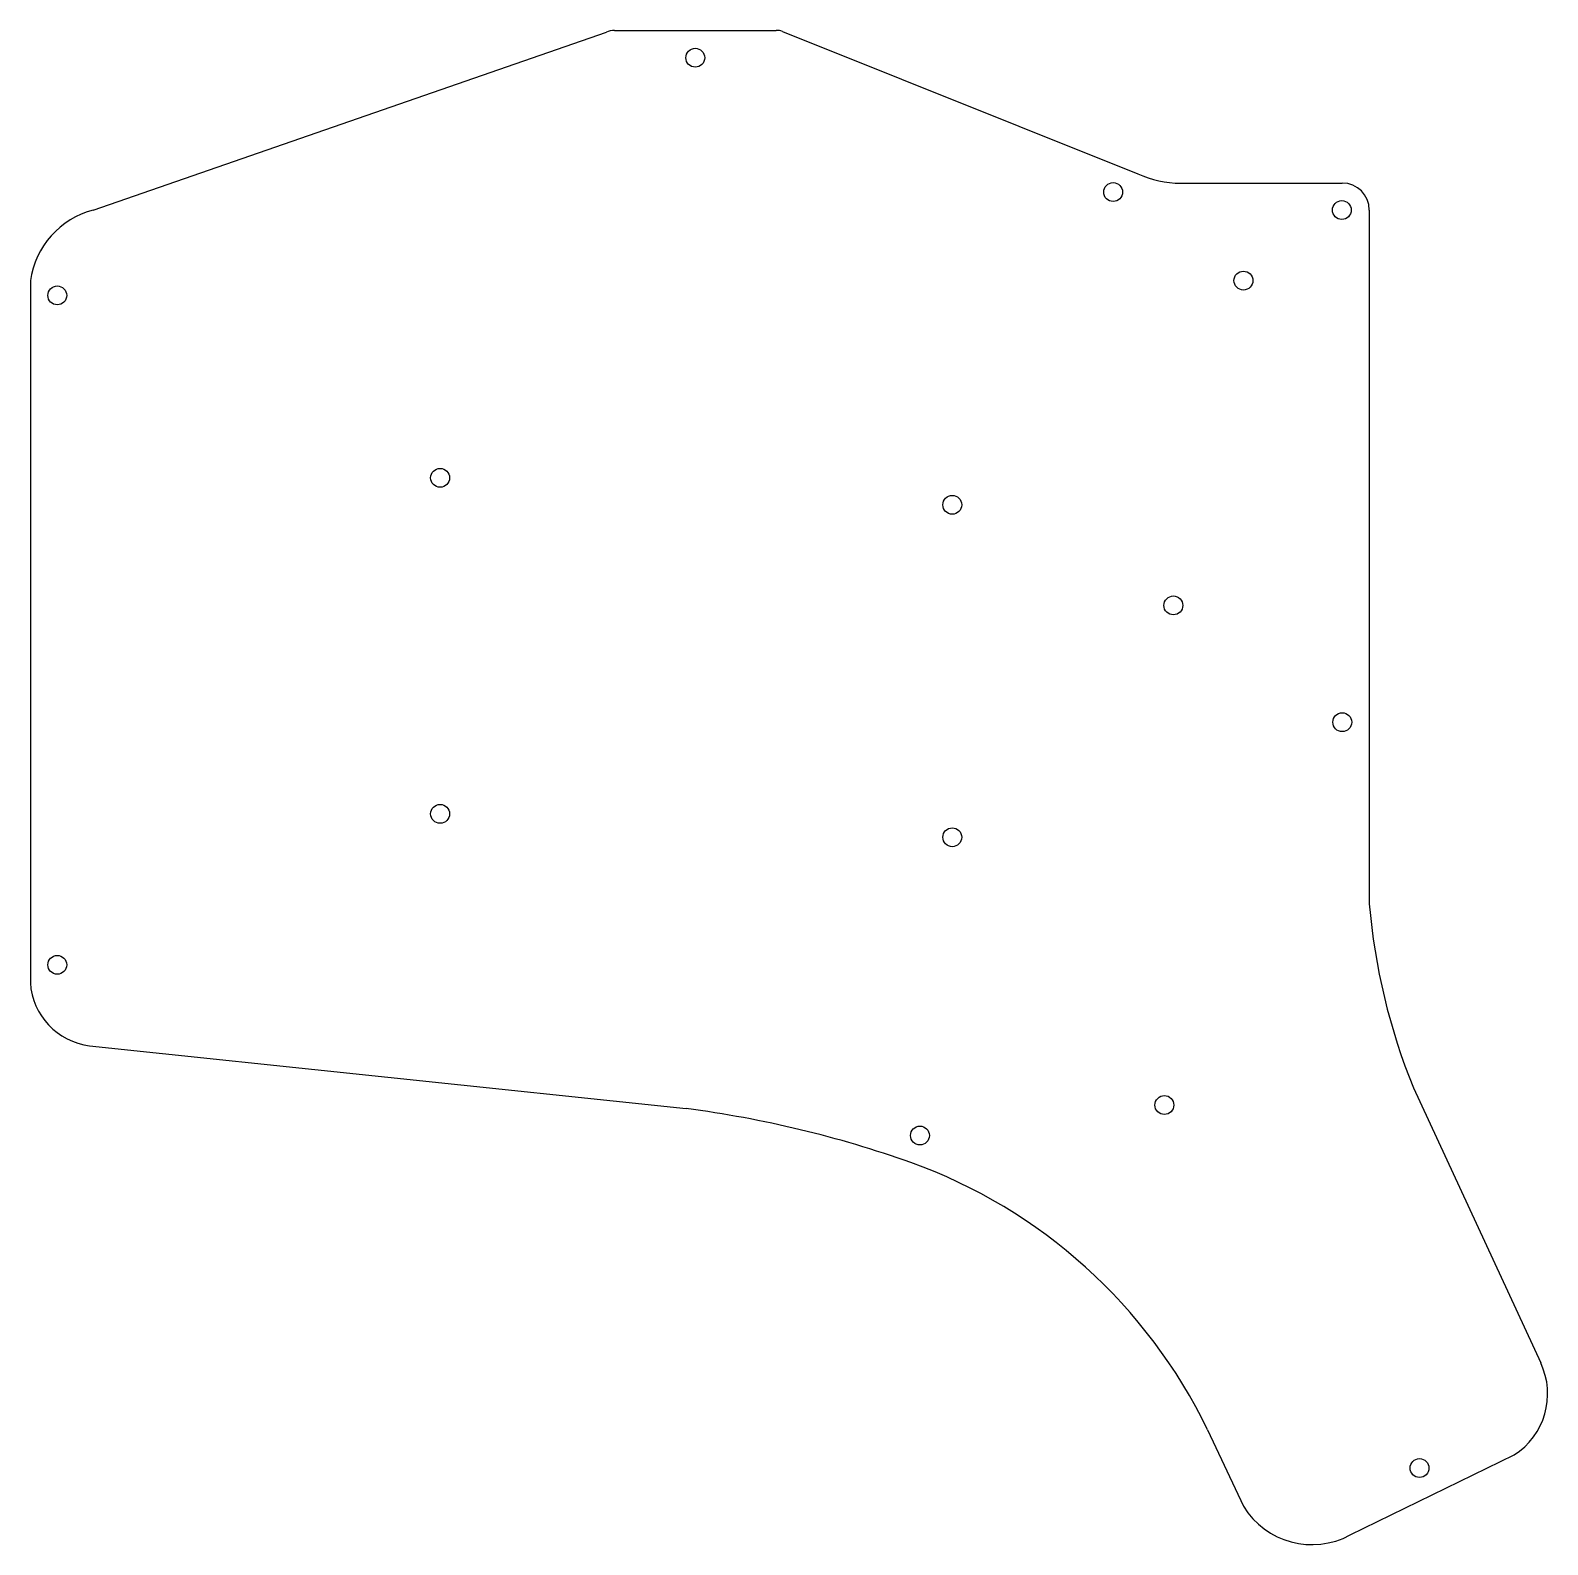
# Model space of a CAD drawing. Extents: x 21 to 190, y -210 to -41.
import ezdxf

# ---------------------------------------------------------------- set-up
doc = ezdxf.new("R2010")
doc.units = 0
doc.layers.add('BLACK', color=7, linetype='CONTINUOUS')

msp = doc.modelspace()

# ---------------------------------------------------------------- linework, layer by layer
at = {"layer": 'BLACK', "linetype": 'CONTINUOUS'}
for p, q in [((28, -61), (85.1, -41.2125)), ((86, -41), (104, -41)), ((104.702, -41.1273), (144.257, -56.9576)), ((149, -58), (167, -58)), ((170, -61), (170, -138.2)), ((21, -68.8572), (21, -147)), ((27.6, -154), (94, -161)), ((174.919, -158.7), (189.081, -189.3)), ((152, -196.75), (156, -205.25)), ((167.881, -208.45), (186.119, -199.55))]:
    msp.add_line(p, q, dxfattribs=at)
at = {"layer": 'BLACK'}
for centre in [(95, -44.05), (141.5, -59), (166.95, -61), (156, -68.85), (24, -70.5), (66.6, -90.8), (123.6, -93.8), (148.2, -105), (167, -118), (66.6, -128.2), (123.6, -130.8), (24, -145), (147.2, -160.6), (120, -164), (175.6, -201)]:
    msp.add_circle(centre, 1.05, dxfattribs=at)
for centre, radius, start, end in [((86.063, -43.2792), 2.2801, 91.5833, 114.983), ((104.001, -42.9958), 1.9958, 69.4231, 90.023), ((148.812, -47.5451), 10.4566, -115.822, -88.9676), ((167, -61), 3, 0, 90), ((30.425, -70.2072), 9.5212, 104.756, 171.849), ((240.235, -132.187), 70.4916, -175.106, -157.906), ((28.5008, -146.539), 7.515, -176.485, -96.8847), ((77.9569, -282.93), 122.981, 70.5043, 82.5043), ((99.0499, -222.307), 58.7952, 25.7649, 70.1649), ((181.797, -192.748), 8.0589, -57.5689, 25.3309), ((163.627, -200.59), 8.9378, -148.574, -61.5738)]:
    msp.add_arc(centre, radius, start, end, dxfattribs=at)

doc.saveas('drawing.dxf')
